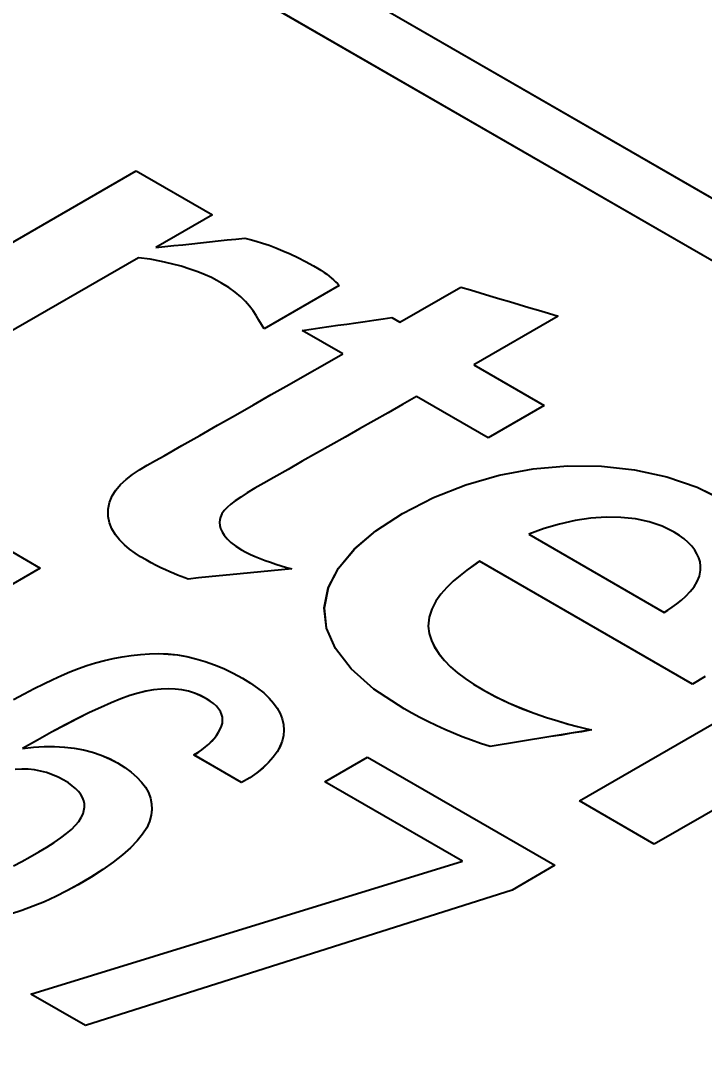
# Model space of a CAD drawing. Header units: inches. Extents: x 2.5 to 102.3, y 2 to 82.2.
# Drawn here: x 63.1103 to 63.1942, y 52.4942 to 52.6211 of the extents above; entities that cross this region are included whole.
import ezdxf

# ---------------------------------------------------------------- set-up
doc = ezdxf.new("R2010")
doc.units = ezdxf.units.IN
doc.header["$MEASUREMENT"] = 0
doc.layers.add('LABEL', color=2, linetype='Continuous')
doc.styles.add('Arial', font='arial.ttf')

msp = doc.modelspace()

# ---------------------------------------------------------------- linework, layer by layer
at = {"layer": 'LABEL'}
for p, q in [((63.03039, 52.69444), (63.28876, 52.54527)), ((63.03135, 52.69389), (63.28972, 52.54472)), ((63.28211, 52.54143), (63.02373, 52.6906)), ((63.28306, 52.54087), (63.02469, 52.69005)), ((63.08469, 52.57969), (63.12447, 52.60266)), ((63.08469, 52.57969), (63.12447, 52.60266)), ((63.12447, 52.60266), (63.13385, 52.59725)), ((63.12447, 52.60266), (63.13385, 52.59725)), ((63.13385, 52.59725), (63.12691, 52.59324)), ((63.13385, 52.59725), (63.12691, 52.59324)), ((63.13238, 52.59382), (63.13347, 52.59394)), ((63.13238, 52.59382), (63.13347, 52.59394)), ((63.13347, 52.59394), (63.13455, 52.59406)), ((63.13347, 52.59394), (63.13455, 52.59406)), ((63.13455, 52.59406), (63.13564, 52.59418)), ((63.13455, 52.59406), (63.13564, 52.59418)), ((63.13564, 52.59418), (63.13672, 52.59429)), ((63.13564, 52.59418), (63.13672, 52.59429)), ((63.13672, 52.59429), (63.13781, 52.59441)), ((63.13672, 52.59429), (63.13781, 52.59441)), ((63.13781, 52.59441), (63.13849, 52.59423)), ((63.13781, 52.59441), (63.13849, 52.59423)), ((63.13849, 52.59423), (63.13922, 52.59402)), ((63.13849, 52.59423), (63.13922, 52.59402)), ((63.13922, 52.59402), (63.13999, 52.59379)), ((63.13922, 52.59402), (63.13999, 52.59379)), ((63.12691, 52.59324), (63.12801, 52.59336)), ((63.12691, 52.59324), (63.12801, 52.59336)), ((63.12801, 52.59336), (63.1291, 52.59348)), ((63.12801, 52.59336), (63.1291, 52.59348)), ((63.1291, 52.59348), (63.1302, 52.59359)), ((63.1291, 52.59348), (63.1302, 52.59359)), ((63.1302, 52.59359), (63.13129, 52.59371)), ((63.1302, 52.59359), (63.13129, 52.59371)), ((63.13129, 52.59371), (63.13238, 52.59382)), ((63.13129, 52.59371), (63.13238, 52.59382)), ((63.13999, 52.59379), (63.14079, 52.59352)), ((63.13999, 52.59379), (63.14079, 52.59352)), ((63.14079, 52.59352), (63.14163, 52.59321)), ((63.14079, 52.59352), (63.14163, 52.59321)), ((63.14163, 52.59321), (63.1425, 52.59286)), ((63.14163, 52.59321), (63.1425, 52.59286)), ((63.1425, 52.59286), (63.1434, 52.59247)), ((63.1425, 52.59286), (63.1434, 52.59247)), ((63.12475, 52.592), (63.09406, 52.57428)), ((63.12475, 52.592), (63.09406, 52.57428)), ((63.12621, 52.5918), (63.12475, 52.592)), ((63.12621, 52.5918), (63.12475, 52.592)), ((63.12757, 52.59155), (63.12621, 52.5918)), ((63.12757, 52.59155), (63.12621, 52.5918)), ((63.12883, 52.59126), (63.12757, 52.59155)), ((63.12883, 52.59126), (63.12757, 52.59155)), ((63.1434, 52.59247), (63.14433, 52.59203)), ((63.1434, 52.59247), (63.14433, 52.59203)), ((63.14433, 52.59203), (63.14528, 52.59155)), ((63.14433, 52.59203), (63.14528, 52.59155)), ((63.14528, 52.59155), (63.14625, 52.59101)), ((63.14528, 52.59155), (63.14625, 52.59101)), ((63.13, 52.59095), (63.12883, 52.59126)), ((63.13, 52.59095), (63.12883, 52.59126)), ((63.13107, 52.59061), (63.13, 52.59095)), ((63.13107, 52.59061), (63.13, 52.59095)), ((63.13205, 52.59026), (63.13107, 52.59061)), ((63.13205, 52.59026), (63.13107, 52.59061)), ((63.13293, 52.5899), (63.13205, 52.59026)), ((63.13293, 52.5899), (63.13205, 52.59026)), ((63.14625, 52.59101), (63.14673, 52.59072)), ((63.14625, 52.59101), (63.14673, 52.59072)), ((63.14673, 52.59072), (63.14716, 52.59045)), ((63.14673, 52.59072), (63.14716, 52.59045)), ((63.14716, 52.59045), (63.14754, 52.5902)), ((63.14716, 52.59045), (63.14754, 52.5902)), ((63.14754, 52.5902), (63.14787, 52.58996)), ((63.14754, 52.5902), (63.14787, 52.58996)), ((63.13371, 52.58955), (63.13293, 52.5899)), ((63.13371, 52.58955), (63.13293, 52.5899)), ((63.13439, 52.58921), (63.13371, 52.58955)), ((63.13439, 52.58921), (63.13371, 52.58955)), ((63.13497, 52.58889), (63.13439, 52.58921)), ((63.13497, 52.58889), (63.13439, 52.58921)), ((63.13587, 52.58833), (63.13497, 52.58889)), ((63.13587, 52.58833), (63.13497, 52.58889)), ((63.14787, 52.58996), (63.14817, 52.58973)), ((63.14787, 52.58996), (63.14817, 52.58973)), ((63.14817, 52.58973), (63.14845, 52.5895)), ((63.14817, 52.58973), (63.14845, 52.5895)), ((63.14845, 52.5895), (63.1487, 52.58928)), ((63.14845, 52.5895), (63.1487, 52.58928)), ((63.1487, 52.58928), (63.14893, 52.58905)), ((63.1487, 52.58928), (63.14893, 52.58905)), ((63.14893, 52.58905), (63.14917, 52.58882)), ((63.14893, 52.58905), (63.14917, 52.58882)), ((63.14917, 52.58882), (63.1494, 52.58857)), ((63.14917, 52.58882), (63.1494, 52.58857)), ((63.13664, 52.58777), (63.13587, 52.58833)), ((63.13664, 52.58777), (63.13587, 52.58833)), ((63.13731, 52.5872), (63.13664, 52.58777)), ((63.13731, 52.5872), (63.13664, 52.58777)), ((63.1494, 52.58857), (63.14019, 52.58326)), ((63.1494, 52.58857), (63.14019, 52.58326)), ((63.15686, 52.58409), (63.16433, 52.5884)), ((63.15686, 52.58409), (63.16433, 52.5884)), ((63.16433, 52.5884), (63.16552, 52.58804)), ((63.16433, 52.5884), (63.16552, 52.58804)), ((63.16552, 52.58804), (63.16672, 52.58768)), ((63.16552, 52.58804), (63.16672, 52.58768)), ((63.16672, 52.58768), (63.16791, 52.58733)), ((63.16672, 52.58768), (63.16791, 52.58733)), ((63.13789, 52.58663), (63.13731, 52.5872)), ((63.13789, 52.58663), (63.13731, 52.5872)), ((63.13839, 52.58606), (63.13789, 52.58663)), ((63.13839, 52.58606), (63.13789, 52.58663)), ((63.16791, 52.58733), (63.1691, 52.58697)), ((63.16791, 52.58733), (63.1691, 52.58697)), ((63.1691, 52.58697), (63.1703, 52.58661)), ((63.1691, 52.58697), (63.1703, 52.58661)), ((63.1703, 52.58661), (63.17149, 52.58626)), ((63.1703, 52.58661), (63.17149, 52.58626)), ((63.13882, 52.58548), (63.13839, 52.58606)), ((63.13882, 52.58548), (63.13839, 52.58606)), ((63.13921, 52.58492), (63.13882, 52.58548)), ((63.13921, 52.58492), (63.13882, 52.58548)), ((63.17149, 52.58626), (63.17269, 52.5859)), ((63.17149, 52.58626), (63.17269, 52.5859)), ((63.17269, 52.5859), (63.17388, 52.58554)), ((63.17269, 52.5859), (63.17388, 52.58554)), ((63.17388, 52.58554), (63.17508, 52.58518)), ((63.17388, 52.58554), (63.17508, 52.58518)), ((63.17508, 52.58518), (63.17628, 52.58482)), ((63.17508, 52.58518), (63.17628, 52.58482)), ((63.13955, 52.58435), (63.13921, 52.58492)), ((63.13955, 52.58435), (63.13921, 52.58492)), ((63.13988, 52.5838), (63.13955, 52.58435)), ((63.13988, 52.5838), (63.13955, 52.58435)), ((63.14019, 52.58326), (63.13988, 52.5838)), ((63.14019, 52.58326), (63.13988, 52.5838)), ((63.14925, 52.5837), (63.15035, 52.58386)), ((63.14925, 52.5837), (63.15035, 52.58386)), ((63.15035, 52.58386), (63.15146, 52.58402)), ((63.15035, 52.58386), (63.15146, 52.58402)), ((63.15146, 52.58402), (63.15257, 52.58417)), ((63.15146, 52.58402), (63.15257, 52.58417)), ((63.15257, 52.58417), (63.15367, 52.58433)), ((63.15257, 52.58417), (63.15367, 52.58433)), ((63.15367, 52.58433), (63.15478, 52.58449)), ((63.15367, 52.58433), (63.15478, 52.58449)), ((63.15478, 52.58449), (63.15588, 52.58466)), ((63.15478, 52.58449), (63.15588, 52.58466)), ((63.15588, 52.58466), (63.15686, 52.58409)), ((63.15588, 52.58466), (63.15686, 52.58409)), ((63.17628, 52.58482), (63.16594, 52.57885)), ((63.17628, 52.58482), (63.16594, 52.57885)), ((63.14485, 52.58307), (63.14594, 52.58323)), ((63.14485, 52.58307), (63.14594, 52.58323)), ((63.14984, 52.58018), (63.14485, 52.58307)), ((63.14984, 52.58018), (63.14485, 52.58307)), ((63.14594, 52.58323), (63.14704, 52.58339)), ((63.14594, 52.58323), (63.14704, 52.58339)), ((63.14704, 52.58339), (63.14814, 52.58355)), ((63.14704, 52.58339), (63.14814, 52.58355)), ((63.14814, 52.58355), (63.14925, 52.5837)), ((63.14814, 52.58355), (63.14925, 52.5837)), ((63.14765, 52.57894), (63.14984, 52.58018)), ((63.14765, 52.57894), (63.14984, 52.58018)), ((63.14545, 52.57769), (63.14765, 52.57894)), ((63.14545, 52.57769), (63.14765, 52.57894)), ((63.16594, 52.57885), (63.17457, 52.57387)), ((63.16594, 52.57885), (63.17457, 52.57387)), ((63.14326, 52.57644), (63.14545, 52.57769)), ((63.14326, 52.57644), (63.14545, 52.57769)), ((63.14106, 52.57519), (63.14326, 52.57644)), ((63.14106, 52.57519), (63.14326, 52.57644)), ((63.13887, 52.57394), (63.14106, 52.57519)), ((63.13887, 52.57394), (63.14106, 52.57519)), ((63.1589, 52.57495), (63.15715, 52.57396)), ((63.1589, 52.57495), (63.15715, 52.57396)), ((63.16768, 52.56989), (63.1589, 52.57495)), ((63.16768, 52.56989), (63.1589, 52.57495)), ((63.13668, 52.57268), (63.13887, 52.57394)), ((63.13668, 52.57268), (63.13887, 52.57394)), ((63.15715, 52.57396), (63.15539, 52.57297)), ((63.15715, 52.57396), (63.15539, 52.57297)), ((63.17457, 52.57387), (63.16768, 52.56989)), ((63.17457, 52.57387), (63.16768, 52.56989)), ((63.13448, 52.57143), (63.13668, 52.57268)), ((63.13448, 52.57143), (63.13668, 52.57268)), ((63.15539, 52.57297), (63.15364, 52.57197)), ((63.15539, 52.57297), (63.15364, 52.57197)), ((63.13229, 52.57018), (63.13448, 52.57143)), ((63.13229, 52.57018), (63.13448, 52.57143)), ((63.15364, 52.57197), (63.15188, 52.57098)), ((63.15364, 52.57197), (63.15188, 52.57098)), ((63.1301, 52.56893), (63.13229, 52.57018)), ((63.1301, 52.56893), (63.13229, 52.57018)), ((63.15013, 52.56999), (63.14837, 52.56899)), ((63.15013, 52.56999), (63.14837, 52.56899)), ((63.15188, 52.57098), (63.15013, 52.56999)), ((63.15188, 52.57098), (63.15013, 52.56999)), ((63.12791, 52.56768), (63.1301, 52.56893)), ((63.12791, 52.56768), (63.1301, 52.56893)), ((63.14837, 52.56899), (63.14662, 52.568)), ((63.14837, 52.56899), (63.14662, 52.568)), ((63.12684, 52.56709), (63.12791, 52.56768)), ((63.12684, 52.56709), (63.12791, 52.56768)), ((63.14662, 52.568), (63.14487, 52.56701)), ((63.14662, 52.568), (63.14487, 52.56701)), ((63.12488, 52.56595), (63.12583, 52.56652)), ((63.12488, 52.56595), (63.12583, 52.56652)), ((63.12583, 52.56652), (63.12684, 52.56709)), ((63.12583, 52.56652), (63.12684, 52.56709)), ((63.14312, 52.56602), (63.14137, 52.56503)), ((63.14312, 52.56602), (63.14137, 52.56503)), ((63.14487, 52.56701), (63.14312, 52.56602)), ((63.14487, 52.56701), (63.14312, 52.56602)), ((63.16904, 52.5653), (63.17322, 52.56608)), ((63.16905, 52.5653), (63.17322, 52.56608)), ((63.17322, 52.56608), (63.17742, 52.56646)), ((63.17322, 52.56608), (63.17742, 52.56645)), ((63.17742, 52.56646), (63.18158, 52.56643)), ((63.17742, 52.56645), (63.18158, 52.56642)), ((63.18158, 52.56643), (63.18566, 52.56598)), ((63.18158, 52.56642), (63.18566, 52.56598)), ((63.18566, 52.56598), (63.1896, 52.56511)), ((63.18566, 52.56598), (63.1896, 52.56512)), ((63.12257, 52.56414), (63.12324, 52.56477)), ((63.12257, 52.56414), (63.12324, 52.56477)), ((63.12324, 52.56477), (63.12402, 52.56537)), ((63.12324, 52.56477), (63.12402, 52.56537)), ((63.12402, 52.56537), (63.12488, 52.56595)), ((63.12402, 52.56537), (63.12488, 52.56595)), ((63.14137, 52.56503), (63.14014, 52.56432)), ((63.14137, 52.56503), (63.14014, 52.56432)), ((63.16494, 52.56413), (63.16904, 52.5653)), ((63.16494, 52.56413), (63.16905, 52.5653)), ((63.1896, 52.56512), (63.19335, 52.56382)), ((63.1896, 52.56511), (63.19335, 52.56382)), ((63.12154, 52.56275), (63.122, 52.56347)), ((63.12154, 52.56275), (63.122, 52.56347)), ((63.122, 52.56347), (63.12257, 52.56414)), ((63.122, 52.56347), (63.12257, 52.56414)), ((63.13906, 52.56369), (63.13812, 52.56312)), ((63.13906, 52.56369), (63.13812, 52.56312)), ((63.14014, 52.56432), (63.13906, 52.56369)), ((63.14014, 52.56432), (63.13906, 52.56369)), ((63.16096, 52.56256), (63.16494, 52.56413)), ((63.16096, 52.56256), (63.16494, 52.56413)), ((63.19335, 52.56382), (63.19685, 52.56209)), ((63.19335, 52.56382), (63.19686, 52.5621)), ((63.12121, 52.56197), (63.12154, 52.56275)), ((63.12121, 52.56197), (63.12154, 52.56275)), ((63.13664, 52.56217), (63.13608, 52.56175)), ((63.13664, 52.56217), (63.13608, 52.56175)), ((63.13732, 52.56262), (63.13664, 52.56217)), ((63.13732, 52.56262), (63.13664, 52.56217)), ((63.13812, 52.56312), (63.13732, 52.56262)), ((63.13812, 52.56312), (63.13732, 52.56262)), ((63.15715, 52.56062), (63.16096, 52.56256)), ((63.15716, 52.56062), (63.16096, 52.56256)), ((63.12102, 52.56112), (63.12121, 52.56197)), ((63.12102, 52.56112), (63.12121, 52.56197)), ((63.12103, 52.56025), (63.12102, 52.56112)), ((63.12103, 52.56025), (63.12102, 52.56112)), ((63.13527, 52.56096), (63.135, 52.56057)), ((63.13527, 52.56096), (63.135, 52.56057)), ((63.13563, 52.56135), (63.13527, 52.56096)), ((63.13563, 52.56135), (63.13527, 52.56096)), ((63.13608, 52.56175), (63.13563, 52.56135)), ((63.13608, 52.56175), (63.13563, 52.56135)), ((63.1212, 52.55945), (63.12103, 52.56025)), ((63.1212, 52.55945), (63.12103, 52.56025)), ((63.13474, 52.55985), (63.13471, 52.55951)), ((63.13474, 52.55985), (63.13471, 52.55951)), ((63.13481, 52.56017), (63.13474, 52.55985)), ((63.13481, 52.56017), (63.13474, 52.55985)), ((63.135, 52.56057), (63.13481, 52.56017)), ((63.135, 52.56057), (63.13481, 52.56017)), ((63.15388, 52.55849), (63.15715, 52.56062)), ((63.15389, 52.55849), (63.15716, 52.56062)), ((63.17836, 52.55973), (63.17645, 52.55931)), ((63.17836, 52.55973), (63.17645, 52.55931)), ((63.18027, 52.56001), (63.17836, 52.55973)), ((63.18027, 52.56001), (63.17836, 52.55973)), ((63.18215, 52.56014), (63.18027, 52.56001)), ((63.18215, 52.56014), (63.18027, 52.56001)), ((63.18398, 52.56012), (63.18215, 52.56014)), ((63.18398, 52.56012), (63.18215, 52.56014)), ((63.18576, 52.55993), (63.18398, 52.56012)), ((63.18576, 52.55993), (63.18398, 52.56012)), ((63.18745, 52.55957), (63.18576, 52.55993)), ((63.18745, 52.55957), (63.18576, 52.55993)), ((63.1215, 52.5587), (63.1212, 52.55945)), ((63.1215, 52.5587), (63.1212, 52.55945)), ((63.12193, 52.558), (63.1215, 52.5587)), ((63.12193, 52.558), (63.1215, 52.5587)), ((63.13471, 52.55951), (63.13474, 52.55914)), ((63.13471, 52.55951), (63.13474, 52.55914)), ((63.13474, 52.55914), (63.13484, 52.55875)), ((63.13474, 52.55914), (63.13484, 52.55875)), ((63.13484, 52.55875), (63.13502, 52.55835)), ((63.13484, 52.55875), (63.13502, 52.55835)), ((63.15125, 52.55624), (63.15388, 52.55849)), ((63.15126, 52.55624), (63.15389, 52.55849)), ((63.17454, 52.55875), (63.17266, 52.55806)), ((63.17454, 52.55875), (63.17266, 52.55806)), ((63.17645, 52.55931), (63.17454, 52.55875)), ((63.17645, 52.55931), (63.17454, 52.55875)), ((63.18905, 52.55903), (63.18745, 52.55957)), ((63.18905, 52.55903), (63.18745, 52.55957)), ((63.19053, 52.5583), (63.18905, 52.55903)), ((63.19053, 52.5583), (63.18905, 52.55903)), ((63.12244, 52.55736), (63.12193, 52.558)), ((63.12244, 52.55736), (63.12193, 52.558)), ((63.12303, 52.55677), (63.12244, 52.55736)), ((63.12303, 52.55677), (63.12244, 52.55736)), ((63.13502, 52.55835), (63.13528, 52.55793)), ((63.13502, 52.55835), (63.13528, 52.55793)), ((63.13528, 52.55793), (63.13564, 52.55749)), ((63.13528, 52.55793), (63.13564, 52.55749)), ((63.13564, 52.55749), (63.13611, 52.55705)), ((63.13564, 52.55749), (63.13611, 52.55705)), ((63.17266, 52.55806), (63.1893, 52.54845)), ((63.17266, 52.55806), (63.1893, 52.54845)), ((63.17888, 52.52531), (63.23574, 52.55814)), ((63.17888, 52.52531), (63.23574, 52.55814)), ((63.19118, 52.5579), (63.19053, 52.5583)), ((63.19118, 52.5579), (63.19053, 52.5583)), ((63.19175, 52.55748), (63.19118, 52.5579)), ((63.19175, 52.55748), (63.19118, 52.5579)), ((63.19225, 52.55704), (63.19175, 52.55748)), ((63.19225, 52.55704), (63.19175, 52.55748)), ((63.10763, 52.55683), (63.11269, 52.55391)), ((63.10763, 52.55683), (63.11269, 52.55391)), ((63.12367, 52.55623), (63.12303, 52.55677)), ((63.12367, 52.55623), (63.12303, 52.55677)), ((63.12434, 52.55574), (63.12367, 52.55623)), ((63.12434, 52.55574), (63.12367, 52.55623)), ((63.13611, 52.55705), (63.1367, 52.5566)), ((63.13611, 52.55705), (63.1367, 52.5566)), ((63.1367, 52.5566), (63.13742, 52.55615)), ((63.1367, 52.5566), (63.13742, 52.55615)), ((63.13742, 52.55615), (63.13795, 52.55586)), ((63.13742, 52.55615), (63.13795, 52.55586)), ((63.13795, 52.55586), (63.13851, 52.55558)), ((63.13795, 52.55586), (63.13851, 52.55558)), ((63.1493, 52.5539), (63.15125, 52.55624)), ((63.14931, 52.5539), (63.15126, 52.55624)), ((63.19268, 52.55659), (63.19225, 52.55704)), ((63.19268, 52.55659), (63.19225, 52.55704)), ((63.19304, 52.55612), (63.19268, 52.55659)), ((63.19304, 52.55612), (63.19268, 52.55659)), ((63.19332, 52.55565), (63.19304, 52.55612)), ((63.19332, 52.55565), (63.19304, 52.55612)), ((63.12502, 52.5553), (63.12434, 52.55574)), ((63.12502, 52.5553), (63.12434, 52.55574)), ((63.12569, 52.5549), (63.12502, 52.5553)), ((63.12569, 52.5549), (63.12502, 52.5553)), ((63.12631, 52.55455), (63.12569, 52.5549)), ((63.12631, 52.55455), (63.12569, 52.5549)), ((63.12692, 52.55423), (63.12631, 52.55455)), ((63.12692, 52.55423), (63.12631, 52.55455)), ((63.13851, 52.55558), (63.1391, 52.55532)), ((63.13851, 52.55558), (63.1391, 52.55532)), ((63.1391, 52.55532), (63.1397, 52.55507)), ((63.1391, 52.55532), (63.1397, 52.55507)), ((63.1397, 52.55507), (63.14033, 52.55483)), ((63.1397, 52.55507), (63.14033, 52.55483)), ((63.14033, 52.55483), (63.14097, 52.55461)), ((63.14033, 52.55483), (63.14097, 52.55461)), ((63.14097, 52.55461), (63.14161, 52.55439)), ((63.14097, 52.55461), (63.14161, 52.55439)), ((63.1666, 52.55474), (63.16586, 52.55422)), ((63.16661, 52.55474), (63.16587, 52.55422)), ((63.19275, 52.53964), (63.1666, 52.55474)), ((63.19275, 52.53965), (63.16661, 52.55474)), ((63.19354, 52.55516), (63.19332, 52.55565)), ((63.19354, 52.55516), (63.19332, 52.55565)), ((63.19369, 52.55466), (63.19354, 52.55516)), ((63.19369, 52.55466), (63.19354, 52.55516)), ((63.19376, 52.55415), (63.19369, 52.55466)), ((63.19376, 52.55415), (63.19369, 52.55466)), ((63.11269, 52.55391), (63.06682, 52.52743)), ((63.11269, 52.55391), (63.06682, 52.52743)), ((63.1275, 52.55394), (63.12692, 52.55423)), ((63.1275, 52.55394), (63.12692, 52.55423)), ((63.12806, 52.55369), (63.1275, 52.55394)), ((63.12806, 52.55369), (63.1275, 52.55394)), ((63.12859, 52.55345), (63.12806, 52.55369)), ((63.12859, 52.55345), (63.12806, 52.55369)), ((63.12909, 52.55324), (63.12859, 52.55345)), ((63.12909, 52.55324), (63.12859, 52.55345)), ((63.13851, 52.5533), (63.13724, 52.55318)), ((63.13851, 52.5533), (63.13724, 52.55318)), ((63.13978, 52.55343), (63.13851, 52.5533)), ((63.13978, 52.55343), (63.13851, 52.5533)), ((63.14105, 52.55355), (63.13978, 52.55343)), ((63.14105, 52.55355), (63.13978, 52.55343)), ((63.14232, 52.55367), (63.14105, 52.55355)), ((63.14232, 52.55367), (63.14105, 52.55355)), ((63.14161, 52.55439), (63.14227, 52.55418)), ((63.14161, 52.55439), (63.14227, 52.55418)), ((63.14227, 52.55418), (63.14292, 52.55398)), ((63.14227, 52.55418), (63.14292, 52.55398)), ((63.14357, 52.55379), (63.14232, 52.55367)), ((63.14357, 52.55379), (63.14232, 52.55367)), ((63.14292, 52.55398), (63.14357, 52.55379)), ((63.14292, 52.55398), (63.14357, 52.55379)), ((63.14806, 52.55149), (63.1493, 52.5539)), ((63.14807, 52.5515), (63.14931, 52.5539)), ((63.16506, 52.55364), (63.16423, 52.553)), ((63.16507, 52.55364), (63.16423, 52.553)), ((63.16586, 52.55422), (63.16506, 52.55364)), ((63.16587, 52.55422), (63.16507, 52.55364)), ((63.19362, 52.55292), (63.19377, 52.55364)), ((63.19362, 52.55292), (63.19377, 52.55364)), ((63.19377, 52.55364), (63.19376, 52.55415)), ((63.19377, 52.55364), (63.19376, 52.55415)), ((63.12957, 52.55305), (63.12909, 52.55324)), ((63.12957, 52.55305), (63.12909, 52.55324)), ((63.13002, 52.55288), (63.12957, 52.55305)), ((63.13002, 52.55288), (63.12957, 52.55305)), ((63.13044, 52.55271), (63.13002, 52.55288)), ((63.13044, 52.55271), (63.13002, 52.55288)), ((63.13084, 52.55256), (63.13044, 52.55271)), ((63.13084, 52.55256), (63.13044, 52.55271)), ((63.13212, 52.55269), (63.13084, 52.55256)), ((63.13212, 52.55269), (63.13084, 52.55256)), ((63.1334, 52.55281), (63.13212, 52.55269)), ((63.1334, 52.55281), (63.13212, 52.55269)), ((63.13468, 52.55294), (63.1334, 52.55281)), ((63.13468, 52.55294), (63.1334, 52.55281)), ((63.13596, 52.55306), (63.13468, 52.55294)), ((63.13596, 52.55306), (63.13468, 52.55294)), ((63.13724, 52.55318), (63.13596, 52.55306)), ((63.13724, 52.55318), (63.13596, 52.55306)), ((63.1634, 52.55229), (63.1626, 52.55153)), ((63.1634, 52.55229), (63.1626, 52.55153)), ((63.16423, 52.553), (63.1634, 52.55229)), ((63.16423, 52.553), (63.1634, 52.55229)), ((63.19296, 52.5516), (63.19335, 52.55224)), ((63.19296, 52.5516), (63.19335, 52.55224)), ((63.19335, 52.55224), (63.19362, 52.55292)), ((63.19335, 52.55224), (63.19362, 52.55292)), ((63.14757, 52.54903), (63.14806, 52.55149)), ((63.14758, 52.54903), (63.14807, 52.5515)), ((63.1626, 52.55153), (63.16187, 52.55071)), ((63.1626, 52.55153), (63.16187, 52.55071)), ((63.19197, 52.55046), (63.1925, 52.55101)), ((63.19197, 52.55046), (63.1925, 52.55101)), ((63.1925, 52.55101), (63.19296, 52.5516)), ((63.1925, 52.55101), (63.19296, 52.5516)), ((63.16125, 52.54982), (63.16076, 52.54887)), ((63.16125, 52.54982), (63.16076, 52.54887)), ((63.16187, 52.55071), (63.16125, 52.54982)), ((63.16187, 52.55071), (63.16125, 52.54982)), ((63.19028, 52.5491), (63.19084, 52.5495)), ((63.19028, 52.5491), (63.19084, 52.5495)), ((63.19084, 52.5495), (63.19141, 52.54996)), ((63.19084, 52.5495), (63.19141, 52.54996)), ((63.19141, 52.54996), (63.19197, 52.55046)), ((63.19141, 52.54996), (63.19197, 52.55046)), ((63.14785, 52.54653), (63.14757, 52.54903)), ((63.14786, 52.54654), (63.14758, 52.54903)), ((63.16076, 52.54887), (63.16044, 52.54786)), ((63.16076, 52.54887), (63.16044, 52.54786)), ((63.1893, 52.54845), (63.18976, 52.54875)), ((63.1893, 52.54845), (63.18976, 52.54875)), ((63.18976, 52.54875), (63.19028, 52.5491)), ((63.18976, 52.54875), (63.19028, 52.5491)), ((63.16044, 52.54786), (63.16033, 52.54679)), ((63.16044, 52.54786), (63.16033, 52.54678)), ((63.14894, 52.54402), (63.14785, 52.54653)), ((63.14894, 52.54403), (63.14786, 52.54654)), ((63.16033, 52.54679), (63.16044, 52.54589)), ((63.16033, 52.54678), (63.16044, 52.54589)), ((63.16044, 52.54589), (63.16071, 52.54502)), ((63.16044, 52.54589), (63.16071, 52.54502)), ((63.16071, 52.54502), (63.16111, 52.54418)), ((63.16071, 52.54502), (63.16112, 52.54418)), ((63.12276, 52.543), (63.12387, 52.54316)), ((63.12276, 52.543), (63.12387, 52.54316)), ((63.12387, 52.54316), (63.12499, 52.54328)), ((63.12387, 52.54316), (63.12499, 52.54328)), ((63.12499, 52.54328), (63.12611, 52.54337)), ((63.12499, 52.54328), (63.12612, 52.54337)), ((63.12611, 52.54337), (63.12725, 52.5434)), ((63.12612, 52.54337), (63.12726, 52.5434)), ((63.12725, 52.5434), (63.12839, 52.54335)), ((63.12726, 52.5434), (63.1284, 52.54336)), ((63.12839, 52.54335), (63.12953, 52.54324)), ((63.1284, 52.54336), (63.12954, 52.54324)), ((63.12953, 52.54324), (63.13067, 52.54305)), ((63.12954, 52.54324), (63.13068, 52.54305)), ((63.15087, 52.54153), (63.14894, 52.54403)), ((63.15087, 52.54152), (63.14894, 52.54402)), ((63.16111, 52.54418), (63.16165, 52.54336)), ((63.16112, 52.54418), (63.16165, 52.54335)), ((63.16165, 52.54336), (63.16231, 52.54256)), ((63.16165, 52.54335), (63.16231, 52.54256)), ((63.11738, 52.54158), (63.11843, 52.54195)), ((63.11738, 52.54158), (63.11843, 52.54194)), ((63.11843, 52.54194), (63.1195, 52.54227)), ((63.11843, 52.54195), (63.1195, 52.54227)), ((63.1195, 52.54227), (63.12058, 52.54255)), ((63.1195, 52.54227), (63.12058, 52.54255)), ((63.12058, 52.54255), (63.12167, 52.5428)), ((63.12058, 52.54255), (63.12167, 52.54279)), ((63.12167, 52.54279), (63.12276, 52.543)), ((63.12167, 52.5428), (63.12276, 52.543)), ((63.13067, 52.54305), (63.13181, 52.54278)), ((63.13068, 52.54305), (63.13181, 52.54278)), ((63.13181, 52.54278), (63.13295, 52.54245)), ((63.13181, 52.54278), (63.13296, 52.54245)), ((63.13295, 52.54245), (63.1341, 52.54204)), ((63.13296, 52.54245), (63.1341, 52.54204)), ((63.1341, 52.54204), (63.13524, 52.54156)), ((63.1341, 52.54204), (63.13524, 52.54156)), ((63.16231, 52.54256), (63.16307, 52.54179)), ((63.16231, 52.54256), (63.16307, 52.54179)), ((63.11425, 52.54023), (63.11529, 52.54072)), ((63.11425, 52.54024), (63.11529, 52.54072)), ((63.11529, 52.54072), (63.11633, 52.54117)), ((63.11529, 52.54072), (63.11633, 52.54117)), ((63.11633, 52.54117), (63.11738, 52.54158)), ((63.11633, 52.54117), (63.11738, 52.54158)), ((63.13524, 52.54156), (63.13638, 52.54101)), ((63.13524, 52.54156), (63.13638, 52.541)), ((63.13638, 52.54101), (63.13753, 52.54038)), ((63.13638, 52.541), (63.13753, 52.54037)), ((63.15367, 52.53905), (63.15087, 52.54153)), ((63.15367, 52.53904), (63.15087, 52.54152)), ((63.16307, 52.54179), (63.16393, 52.54105)), ((63.16307, 52.54179), (63.16393, 52.54105)), ((63.16393, 52.54105), (63.16487, 52.54034)), ((63.16393, 52.54105), (63.16488, 52.54034)), ((63.19431, 52.54059), (63.19275, 52.53965)), ((63.11197, 52.53911), (63.11314, 52.5397)), ((63.11197, 52.5391), (63.11315, 52.53969)), ((63.11314, 52.5397), (63.11425, 52.54024)), ((63.11315, 52.53969), (63.11425, 52.54023)), ((63.13753, 52.54038), (63.1385, 52.53978)), ((63.13753, 52.54037), (63.1385, 52.53978)), ((63.1385, 52.53978), (63.13937, 52.53918)), ((63.1385, 52.53978), (63.13937, 52.53918)), ((63.16487, 52.54034), (63.16589, 52.53966)), ((63.16488, 52.54034), (63.16589, 52.53965)), ((63.16589, 52.53966), (63.16697, 52.539)), ((63.16589, 52.53965), (63.16697, 52.539)), ((63.19431, 52.54059), (63.19275, 52.53964)), ((63.10942, 52.53777), (63.11073, 52.53846)), ((63.10942, 52.53777), (63.11073, 52.53846)), ((63.11073, 52.53846), (63.11197, 52.53911)), ((63.11073, 52.53846), (63.11197, 52.5391)), ((63.1237, 52.53824), (63.1226, 52.53784)), ((63.12371, 52.53824), (63.1226, 52.53784)), ((63.12472, 52.53856), (63.1237, 52.53824)), ((63.12472, 52.53855), (63.12371, 52.53824)), ((63.12569, 52.53879), (63.12472, 52.53856)), ((63.12568, 52.53878), (63.12472, 52.53855)), ((63.12662, 52.53895), (63.12568, 52.53878)), ((63.12662, 52.53895), (63.12569, 52.53879)), ((63.12753, 52.53905), (63.12662, 52.53895)), ((63.12753, 52.53905), (63.12662, 52.53895)), ((63.12841, 52.53908), (63.12753, 52.53905)), ((63.12841, 52.53908), (63.12753, 52.53905)), ((63.12926, 52.53905), (63.12841, 52.53908)), ((63.12926, 52.53905), (63.12841, 52.53908)), ((63.13008, 52.53895), (63.12926, 52.53905)), ((63.13008, 52.53895), (63.12926, 52.53905)), ((63.13088, 52.53878), (63.13008, 52.53895)), ((63.13088, 52.53878), (63.13008, 52.53895)), ((63.13165, 52.53854), (63.13088, 52.53878)), ((63.13165, 52.53854), (63.13088, 52.53878)), ((63.13239, 52.53823), (63.13165, 52.53854)), ((63.13239, 52.53824), (63.13165, 52.53854)), ((63.13311, 52.53786), (63.13239, 52.53824)), ((63.1331, 52.53786), (63.13239, 52.53823)), ((63.13937, 52.53918), (63.14013, 52.53857)), ((63.13937, 52.53918), (63.14013, 52.53857)), ((63.14013, 52.53857), (63.14079, 52.53795)), ((63.14013, 52.53857), (63.14079, 52.53795)), ((63.15737, 52.53662), (63.15367, 52.53905)), ((63.15737, 52.53661), (63.15367, 52.53904)), ((63.16697, 52.539), (63.16856, 52.53814)), ((63.16697, 52.539), (63.16857, 52.53814)), ((63.16856, 52.53814), (63.17018, 52.53737)), ((63.16857, 52.53814), (63.17018, 52.53737)), ((63.12013, 52.5368), (63.11875, 52.53616)), ((63.12013, 52.5368), (63.11876, 52.53616)), ((63.12141, 52.53736), (63.12013, 52.5368)), ((63.12141, 52.53736), (63.12013, 52.5368)), ((63.1226, 52.53784), (63.12141, 52.53736)), ((63.1226, 52.53784), (63.12141, 52.53736)), ((63.13357, 52.53757), (63.1331, 52.53786)), ((63.13358, 52.53757), (63.13311, 52.53786)), ((63.13398, 52.53726), (63.13357, 52.53757)), ((63.13398, 52.53727), (63.13358, 52.53757)), ((63.13433, 52.53695), (63.13398, 52.53727)), ((63.13432, 52.53695), (63.13398, 52.53726)), ((63.1346, 52.53663), (63.13432, 52.53695)), ((63.1346, 52.53663), (63.13433, 52.53695)), ((63.14079, 52.53795), (63.14134, 52.53733)), ((63.14079, 52.53795), (63.14134, 52.53732)), ((63.14134, 52.53733), (63.14179, 52.53669)), ((63.14134, 52.53732), (63.1418, 52.53669)), ((63.17018, 52.53737), (63.17178, 52.53669)), ((63.17018, 52.53737), (63.17178, 52.53668)), ((63.11875, 52.53616), (63.11729, 52.53544)), ((63.11876, 52.53616), (63.1173, 52.53544)), ((63.13482, 52.5363), (63.1346, 52.53663)), ((63.13482, 52.5363), (63.1346, 52.53663)), ((63.13497, 52.53596), (63.13482, 52.5363)), ((63.13497, 52.53596), (63.13482, 52.5363)), ((63.13506, 52.53561), (63.13497, 52.53596)), ((63.13506, 52.53561), (63.13497, 52.53596)), ((63.13509, 52.53525), (63.13506, 52.53561)), ((63.13509, 52.53525), (63.13506, 52.53561)), ((63.14179, 52.53669), (63.14215, 52.53604)), ((63.1418, 52.53669), (63.14215, 52.53604)), ((63.14215, 52.53604), (63.1424, 52.53538)), ((63.14215, 52.53604), (63.1424, 52.53538)), ((63.15832, 52.53608), (63.15737, 52.53662)), ((63.15832, 52.53608), (63.15737, 52.53661)), ((63.15929, 52.53556), (63.15832, 52.53608)), ((63.15929, 52.53556), (63.15832, 52.53608)), ((63.16028, 52.53505), (63.15929, 52.53556)), ((63.16029, 52.53505), (63.15929, 52.53556)), ((63.17178, 52.53669), (63.17334, 52.53609)), ((63.17178, 52.53668), (63.17334, 52.53609)), ((63.17334, 52.53609), (63.17484, 52.53557)), ((63.17334, 52.53609), (63.17484, 52.53557)), ((63.17484, 52.53557), (63.17624, 52.53513)), ((63.17484, 52.53557), (63.17624, 52.53513)), ((63.11574, 52.53464), (63.11409, 52.53375)), ((63.11574, 52.53463), (63.1141, 52.53375)), ((63.11729, 52.53544), (63.11574, 52.53464)), ((63.1173, 52.53544), (63.11574, 52.53463)), ((63.13479, 52.53412), (63.13496, 52.5345)), ((63.13479, 52.53411), (63.13496, 52.53449)), ((63.13496, 52.5345), (63.13506, 52.53488)), ((63.13496, 52.53449), (63.13506, 52.53487)), ((63.13506, 52.53488), (63.13509, 52.53525)), ((63.13506, 52.53487), (63.13509, 52.53525)), ((63.1424, 52.53538), (63.14255, 52.5347)), ((63.1424, 52.53538), (63.14255, 52.5347)), ((63.14255, 52.5347), (63.14261, 52.53401)), ((63.14255, 52.5347), (63.1426, 52.53401)), ((63.1613, 52.53456), (63.16028, 52.53505)), ((63.16131, 52.53456), (63.16029, 52.53505)), ((63.16235, 52.53409), (63.1613, 52.53456)), ((63.16235, 52.53409), (63.16131, 52.53456)), ((63.17624, 52.53513), (63.17752, 52.53476)), ((63.17624, 52.53513), (63.17753, 52.53476)), ((63.17752, 52.53476), (63.17866, 52.53445)), ((63.17753, 52.53476), (63.17866, 52.53445)), ((63.17866, 52.53445), (63.17962, 52.53421)), ((63.17866, 52.53445), (63.17962, 52.53421)), ((63.11409, 52.53375), (63.11236, 52.53279)), ((63.1141, 52.53375), (63.11236, 52.53278)), ((63.13374, 52.53264), (63.13406, 52.533)), ((63.13375, 52.53264), (63.13407, 52.533)), ((63.13406, 52.533), (63.13435, 52.53337)), ((63.13407, 52.533), (63.13435, 52.53336)), ((63.13435, 52.53336), (63.13459, 52.53374)), ((63.13435, 52.53337), (63.13459, 52.53374)), ((63.13459, 52.53374), (63.13479, 52.53412)), ((63.13459, 52.53374), (63.13479, 52.53411)), ((63.14255, 52.53333), (63.14239, 52.53265)), ((63.14255, 52.53333), (63.1424, 52.53265)), ((63.14261, 52.53401), (63.14255, 52.53333)), ((63.1426, 52.53401), (63.14255, 52.53333)), ((63.16341, 52.53363), (63.16235, 52.53409)), ((63.16342, 52.53363), (63.16235, 52.53409)), ((63.16451, 52.53319), (63.16341, 52.53363)), ((63.16451, 52.53319), (63.16342, 52.53363)), ((63.16562, 52.53277), (63.16451, 52.53319)), ((63.16562, 52.53277), (63.16451, 52.53319)), ((63.17415, 52.53301), (63.1729, 52.53281)), ((63.17415, 52.53301), (63.1729, 52.5328)), ((63.17539, 52.53322), (63.17415, 52.53301)), ((63.17539, 52.53321), (63.17415, 52.53301)), ((63.17664, 52.53342), (63.17539, 52.53322)), ((63.17664, 52.53341), (63.17539, 52.53321)), ((63.17788, 52.53362), (63.17664, 52.53342)), ((63.17788, 52.53362), (63.17664, 52.53341)), ((63.17913, 52.53383), (63.17788, 52.53362)), ((63.17913, 52.53382), (63.17788, 52.53362)), ((63.18038, 52.53403), (63.17913, 52.53383)), ((63.18038, 52.53403), (63.17913, 52.53382)), ((63.17962, 52.53421), (63.18038, 52.53403)), ((63.17962, 52.53421), (63.18038, 52.53403)), ((63.11236, 52.53279), (63.11052, 52.53174)), ((63.11236, 52.53278), (63.11052, 52.53174)), ((63.11052, 52.53174), (63.11188, 52.5319)), ((63.11052, 52.53174), (63.11188, 52.5319)), ((63.11188, 52.5319), (63.11319, 52.53198)), ((63.11188, 52.5319), (63.11319, 52.53198)), ((63.11319, 52.53198), (63.11447, 52.53199)), ((63.11319, 52.53198), (63.11446, 52.53199)), ((63.11446, 52.53199), (63.11569, 52.53193)), ((63.11447, 52.53199), (63.1157, 52.53193)), ((63.11569, 52.53193), (63.11688, 52.5318)), ((63.1157, 52.53193), (63.11688, 52.5318)), ((63.11688, 52.5318), (63.11803, 52.53159)), ((63.11688, 52.5318), (63.11803, 52.53159)), ((63.13255, 52.5316), (63.13299, 52.53194)), ((63.13255, 52.5316), (63.13299, 52.53194)), ((63.13299, 52.53194), (63.13338, 52.53229)), ((63.13299, 52.53194), (63.13339, 52.53228)), ((63.13338, 52.53229), (63.13374, 52.53264)), ((63.13339, 52.53228), (63.13375, 52.53264)), ((63.14213, 52.53199), (63.14177, 52.53133)), ((63.14214, 52.53198), (63.14178, 52.53133)), ((63.14239, 52.53265), (63.14213, 52.53199)), ((63.1424, 52.53265), (63.14214, 52.53198)), ((63.16676, 52.53237), (63.16562, 52.53277)), ((63.16676, 52.53237), (63.16562, 52.53277)), ((63.16792, 52.53198), (63.16676, 52.53237)), ((63.16792, 52.53199), (63.16676, 52.53237)), ((63.16917, 52.53219), (63.16792, 52.53198)), ((63.16917, 52.53219), (63.16792, 52.53199)), ((63.17042, 52.5324), (63.16917, 52.53219)), ((63.17041, 52.5324), (63.16917, 52.53219)), ((63.17166, 52.5326), (63.17041, 52.5324)), ((63.17166, 52.5326), (63.17042, 52.5324)), ((63.1729, 52.53281), (63.17166, 52.5326)), ((63.1729, 52.5328), (63.17166, 52.5326)), ((63.20908, 52.53214), (63.18807, 52.52001)), ((63.20908, 52.53214), (63.18807, 52.52001)), ((63.11803, 52.53159), (63.11913, 52.5313)), ((63.11803, 52.53159), (63.11913, 52.5313)), ((63.11913, 52.5313), (63.12019, 52.53094)), ((63.11913, 52.5313), (63.12019, 52.53094)), ((63.12019, 52.53094), (63.12121, 52.5305)), ((63.12019, 52.53094), (63.12121, 52.53051)), ((63.12121, 52.53051), (63.12219, 52.52999)), ((63.12121, 52.5305), (63.12219, 52.52999)), ((63.13154, 52.53096), (63.13206, 52.53128)), ((63.13154, 52.53095), (63.13207, 52.53127)), ((63.13742, 52.52756), (63.13154, 52.53096)), ((63.13742, 52.52756), (63.13154, 52.53095)), ((63.13206, 52.53128), (63.13255, 52.5316)), ((63.13207, 52.53127), (63.13255, 52.5316)), ((63.14131, 52.53068), (63.14074, 52.53003)), ((63.14131, 52.53068), (63.14074, 52.53004)), ((63.14178, 52.53133), (63.14131, 52.53068)), ((63.14177, 52.53133), (63.14131, 52.53068)), ((63.14764, 52.52766), (63.15289, 52.53069)), ((63.14764, 52.52766), (63.15289, 52.53069)), ((63.15289, 52.53069), (63.17587, 52.51743)), ((63.15289, 52.53069), (63.17587, 52.51743)), ((63.11043, 52.52922), (63.10963, 52.52918)), ((63.11043, 52.52922), (63.10963, 52.52918)), ((63.11121, 52.5292), (63.11043, 52.52922)), ((63.11121, 52.5292), (63.11043, 52.52922)), ((63.11198, 52.52913), (63.11121, 52.5292)), ((63.11198, 52.52913), (63.11121, 52.5292)), ((63.12219, 52.52999), (63.12309, 52.52943)), ((63.12219, 52.52999), (63.12309, 52.52943)), ((63.12309, 52.52943), (63.12388, 52.52885)), ((63.12309, 52.52943), (63.12388, 52.52885)), ((63.14007, 52.52941), (63.13929, 52.52878)), ((63.14007, 52.5294), (63.13929, 52.52878)), ((63.14074, 52.53004), (63.14007, 52.52941)), ((63.14074, 52.53003), (63.14007, 52.5294)), ((63.11273, 52.52899), (63.11198, 52.52913)), ((63.11273, 52.52899), (63.11198, 52.52913)), ((63.11347, 52.5288), (63.11273, 52.52899)), ((63.11347, 52.5288), (63.11273, 52.52899)), ((63.1142, 52.52854), (63.11347, 52.5288)), ((63.1142, 52.52854), (63.11347, 52.5288)), ((63.11491, 52.52823), (63.1142, 52.52854)), ((63.11491, 52.52823), (63.1142, 52.52854)), ((63.11561, 52.52786), (63.11491, 52.52823)), ((63.11561, 52.52786), (63.11491, 52.52823)), ((63.12388, 52.52885), (63.12456, 52.52825)), ((63.12388, 52.52885), (63.12457, 52.52825)), ((63.12456, 52.52825), (63.12514, 52.52763)), ((63.12457, 52.52825), (63.12515, 52.52763)), ((63.13841, 52.52817), (63.13742, 52.52756)), ((63.13841, 52.52816), (63.13742, 52.52756)), ((63.13929, 52.52878), (63.13841, 52.52816)), ((63.13929, 52.52878), (63.13841, 52.52817)), ((63.11615, 52.52753), (63.11561, 52.52786)), ((63.11615, 52.52753), (63.11561, 52.52786)), ((63.11663, 52.52719), (63.11615, 52.52753)), ((63.11663, 52.52719), (63.11615, 52.52753)), ((63.11704, 52.52684), (63.11663, 52.52719)), ((63.11704, 52.52684), (63.11663, 52.52719)), ((63.11739, 52.52648), (63.11704, 52.52684)), ((63.11739, 52.52648), (63.11704, 52.52684)), ((63.12514, 52.52763), (63.12561, 52.52699)), ((63.12515, 52.52763), (63.12561, 52.52699)), ((63.12561, 52.52699), (63.12597, 52.52634)), ((63.12561, 52.52699), (63.12597, 52.52634)), ((63.16454, 52.51791), (63.14764, 52.52766)), ((63.16454, 52.51791), (63.14764, 52.52766)), ((63.11768, 52.52611), (63.11739, 52.52648)), ((63.11768, 52.52611), (63.11739, 52.52648)), ((63.11789, 52.52574), (63.11768, 52.52611)), ((63.11789, 52.52574), (63.11768, 52.52611)), ((63.11804, 52.52535), (63.11789, 52.52574)), ((63.11804, 52.52535), (63.11789, 52.52574)), ((63.12597, 52.52634), (63.12622, 52.52567)), ((63.12597, 52.52634), (63.12622, 52.52567)), ((63.12622, 52.52567), (63.12636, 52.52498)), ((63.12622, 52.52567), (63.12637, 52.52498)), ((63.11795, 52.52372), (63.11806, 52.52416)), ((63.11795, 52.52372), (63.11806, 52.52416)), ((63.11812, 52.52496), (63.11804, 52.52535)), ((63.11812, 52.52496), (63.11804, 52.52535)), ((63.11806, 52.52416), (63.11813, 52.52456)), ((63.11806, 52.52416), (63.11813, 52.52456)), ((63.11813, 52.52456), (63.11812, 52.52496)), ((63.11813, 52.52456), (63.11812, 52.52496)), ((63.1264, 52.52429), (63.12633, 52.52357)), ((63.1264, 52.52428), (63.12633, 52.52357)), ((63.12636, 52.52498), (63.1264, 52.52428)), ((63.12637, 52.52498), (63.1264, 52.52429)), ((63.18807, 52.52001), (63.17888, 52.52531)), ((63.18807, 52.52001), (63.17888, 52.52531)), ((63.11743, 52.52281), (63.11774, 52.52328)), ((63.11743, 52.52281), (63.11774, 52.52328)), ((63.11774, 52.52328), (63.11795, 52.52372)), ((63.11774, 52.52328), (63.11795, 52.52372)), ((63.12633, 52.52357), (63.12612, 52.52281)), ((63.12633, 52.52357), (63.12612, 52.52281)), ((63.11591, 52.5213), (63.11652, 52.52182)), ((63.11591, 52.5213), (63.11652, 52.52182)), ((63.11652, 52.52182), (63.11702, 52.52233)), ((63.11652, 52.52182), (63.11702, 52.52233)), ((63.11702, 52.52233), (63.11743, 52.52281)), ((63.11702, 52.52233), (63.11743, 52.52281)), ((63.12577, 52.52203), (63.12525, 52.52123)), ((63.12577, 52.52203), (63.12525, 52.52123)), ((63.12612, 52.52281), (63.12577, 52.52203)), ((63.12612, 52.52281), (63.12577, 52.52203)), ((63.11442, 52.52021), (63.11521, 52.52077)), ((63.11442, 52.52021), (63.11521, 52.52077)), ((63.11521, 52.52077), (63.11591, 52.5213)), ((63.11521, 52.52077), (63.11591, 52.5213)), ((63.12459, 52.52041), (63.12377, 52.51957)), ((63.12459, 52.52041), (63.12377, 52.51957)), ((63.12525, 52.52123), (63.12459, 52.52041)), ((63.12525, 52.52123), (63.12459, 52.52041)), ((63.11148, 52.51845), (63.11253, 52.51905)), ((63.11148, 52.51845), (63.11253, 52.51905)), ((63.11253, 52.51905), (63.11352, 52.51964)), ((63.11253, 52.51905), (63.11352, 52.51964)), ((63.11352, 52.51964), (63.11442, 52.52021)), ((63.11352, 52.51964), (63.11442, 52.52021)), ((63.12377, 52.51957), (63.12279, 52.51871)), ((63.12377, 52.51957), (63.12279, 52.51871)), ((63.10943, 52.51737), (63.11044, 52.51789)), ((63.10943, 52.51737), (63.11044, 52.51789)), ((63.11044, 52.51789), (63.11148, 52.51845)), ((63.11044, 52.51789), (63.11148, 52.51845)), ((63.11154, 52.50161), (63.16454, 52.51791)), ((63.11154, 52.50161), (63.16454, 52.51791)), ((63.12166, 52.51782), (63.12038, 52.51691)), ((63.12166, 52.51782), (63.12038, 52.51691)), ((63.12279, 52.51871), (63.12166, 52.51782)), ((63.12279, 52.51871), (63.12166, 52.51782)), ((63.12038, 52.51691), (63.11893, 52.51598)), ((63.12038, 52.51691), (63.11894, 52.51598)), ((63.17587, 52.51743), (63.17062, 52.51435)), ((63.17587, 52.51743), (63.17062, 52.51435)), ((63.11893, 52.51598), (63.11733, 52.51503)), ((63.11894, 52.51598), (63.11734, 52.51503)), ((63.11598, 52.51427), (63.1146, 52.51358)), ((63.11597, 52.51427), (63.1146, 52.51358)), ((63.11733, 52.51503), (63.11597, 52.51427)), ((63.11734, 52.51503), (63.11598, 52.51427)), ((63.17062, 52.51435), (63.11824, 52.49774)), ((63.17062, 52.51435), (63.11824, 52.49774)), ((63.11323, 52.51295), (63.11185, 52.51238)), ((63.11323, 52.51295), (63.11185, 52.51238)), ((63.1146, 52.51358), (63.11323, 52.51295)), ((63.1146, 52.51358), (63.11323, 52.51295)), ((63.11046, 52.51187), (63.10907, 52.51143)), ((63.11046, 52.51187), (63.10907, 52.51143)), ((63.11185, 52.51238), (63.11046, 52.51187)), ((63.11185, 52.51238), (63.11046, 52.51187)), ((63.11824, 52.49774), (63.11154, 52.50161)), ((63.11824, 52.49774), (63.11154, 52.50161))]:
    msp.add_line(p, q, dxfattribs=at)

# ---------------------------------------------------------------- texts
at = {"layer": 'LABEL', "style": 'Arial', "oblique": 30, "width": 1.154701}
for s, p in [('Cert. to CAN/CSA Std', (62.71892, 52.60235)), ('ANSI/UL Std. 1573', (62.78395, 52.60489)), ('Conforms to', (62.88368, 52.58918))]:
    msp.add_text(s, height=0.0298779, rotation=330, dxfattribs=at).set_placement(p)

doc.saveas('drawing.dxf')
